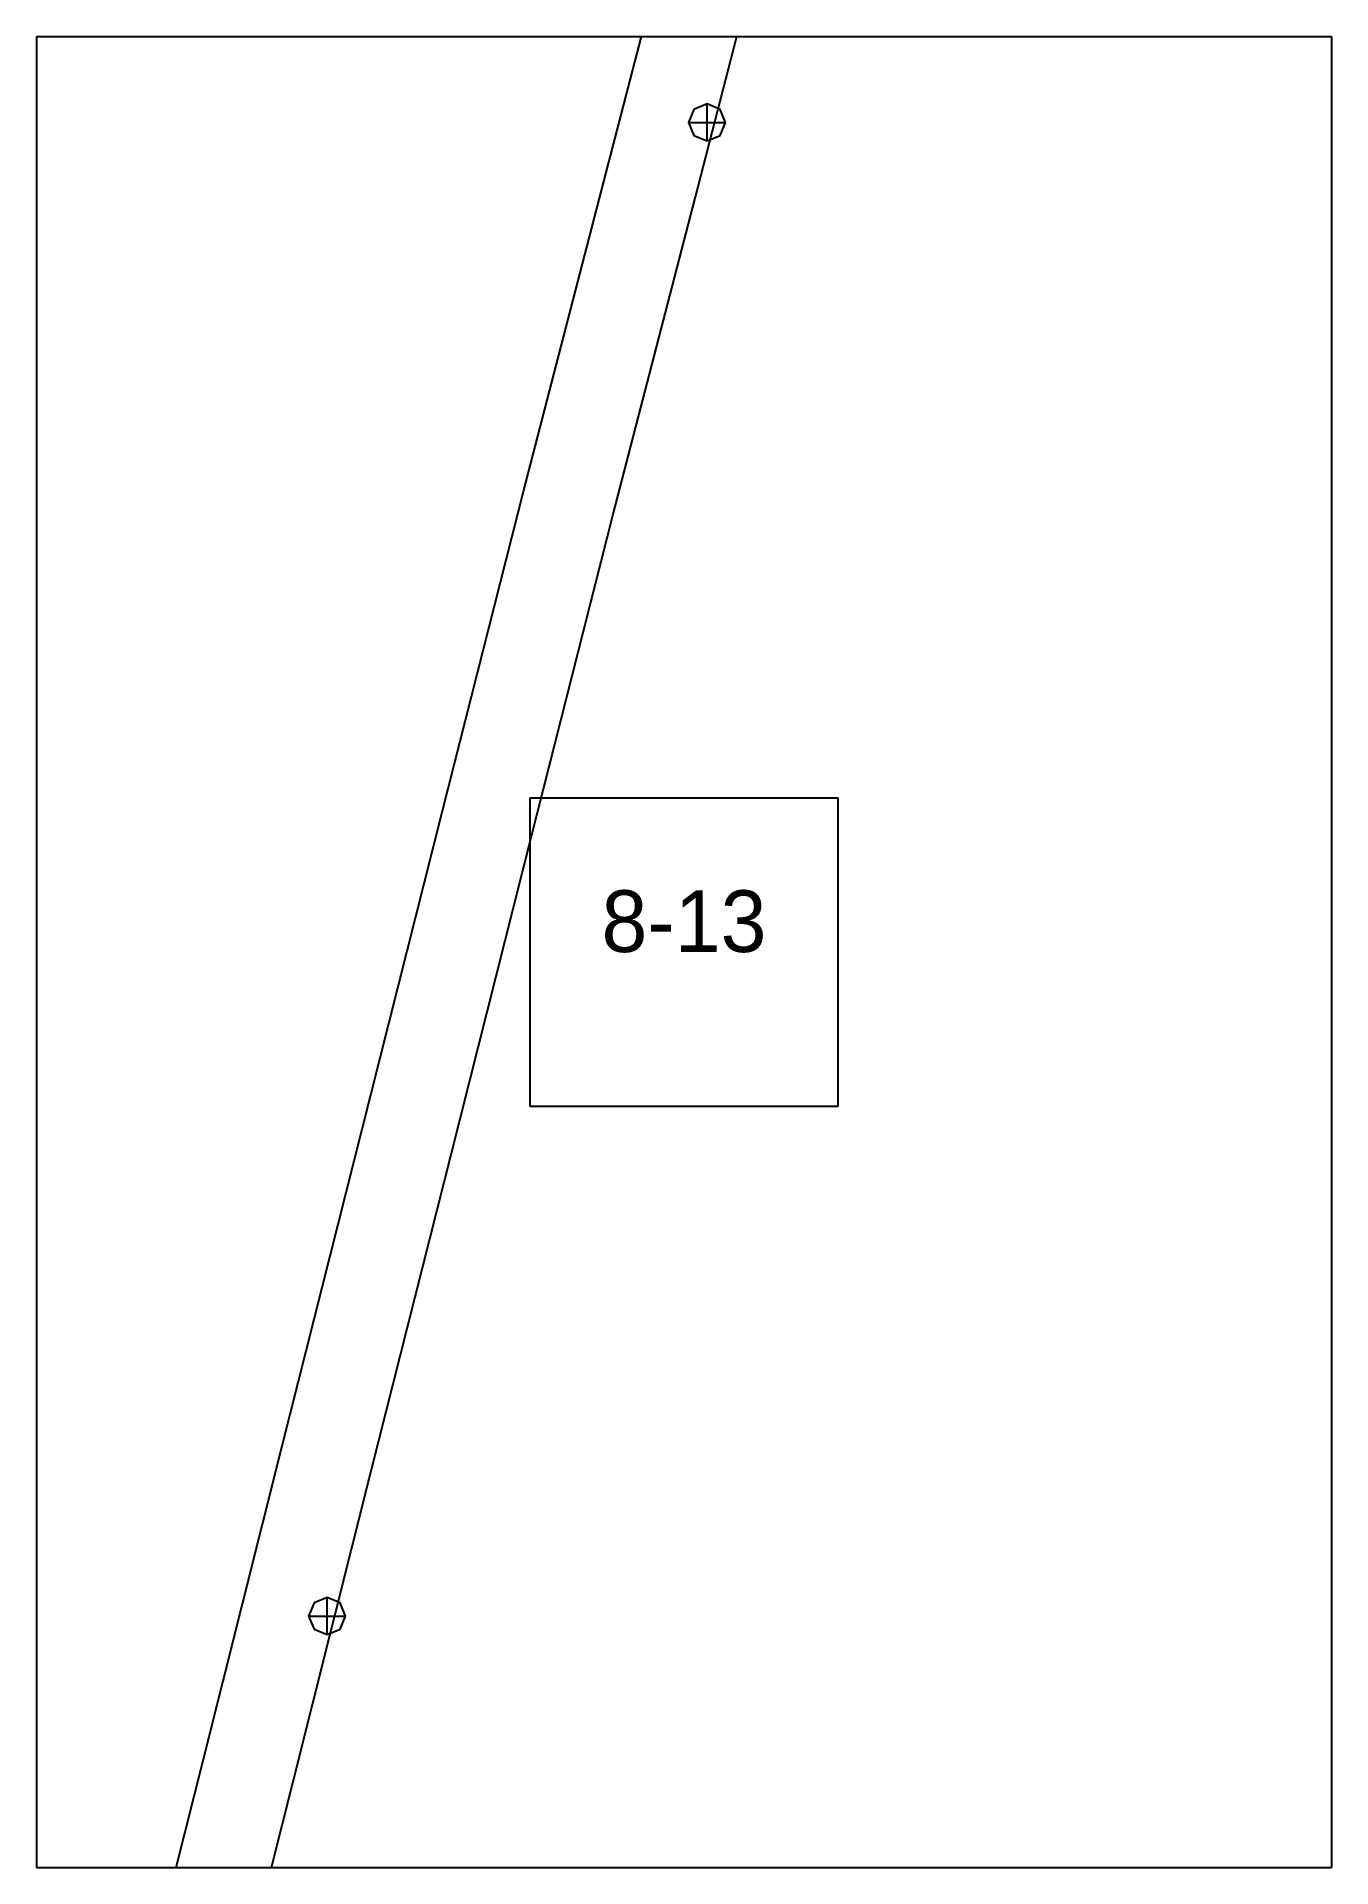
# Paper-space layout 'Plan 8-13' of a CAD drawing. Header units: metres, sheet in millimetres. Extents: x 0 to 210, y 0 to 297.
# The model-space entities are those that its viewports show. They can reach past a viewport. Long polylines and large blocks are cut down to what shows.
import ezdxf
from ezdxf.enums import TextEntityAlignment as Align

# ---------------------------------------------------------------- set-up
doc = ezdxf.new("R2010")
doc.units = ezdxf.units.M
for name, color, linetype in [('default', 7, 'Continuous'), ('TEXTLAYER', 7, 'Continuous'), ('VIEWPORTS', 7, 'Continuous')]:
    doc.layers.add(name, color=color, linetype=linetype)

msp = doc.modelspace()

# ---------------------------------------------------------------- linework, layer by layer
at = {"color": 9}
for p, q in [((2520, -1782), (2520, -2079)), ((2520, -1782), (2520, -2079)), ((2730, -1782), (2730, -2079)), ((2730, -1782), (2730, -2079)), ((2310, -2079), (2520, -2079)), ((2310, -2079), (2520, -2079)), ((2520, -2079), (2730, -2079)), ((2520, -2079), (2520, -2376)), ((2520, -2079), (2730, -2079)), ((2520, -2079), (2520, -2376)), ((2730, -2079), (2940, -2079)), ((2730, -2079), (2730, -2376)), ((2730, -2079), (2940, -2079)), ((2730, -2079), (2730, -2376)), ((2600, -2202.5), (2650, -2202.5)), ((2600, -2202.5), (2600, -2252.5)), ((2650, -2252.5), (2650, -2202.5)), ((2600, -2252.5), (2650, -2252.5)), ((2310, -2376), (2520, -2376)), ((2310, -2376), (2520, -2376)), ((2520, -2376), (2730, -2376)), ((2520, -2376), (2520, -2673)), ((2520, -2376), (2730, -2376)), ((2520, -2376), (2520, -2673)), ((2730, -2376), (2940, -2376)), ((2730, -2376), (2730, -2673)), ((2730, -2376), (2940, -2376)), ((2730, -2376), (2730, -2673))]:
    msp.add_line(p, q, dxfattribs=at)
at = {"layer": 'default', "color": 7, "linetype": 'Continuous'}
for p, q in [((2612.37, -2101.07), (2625.75, -2049.48)), ((2626.85, -2104.97), (2640.24, -2053.38)), ((2626.62, -2090.8), (2625.74, -2092.92)), ((2628.74, -2089.92), (2626.62, -2090.8)), ((2630.86, -2090.8), (2628.74, -2089.92)), ((2628.74, -2095.92), (2628.74, -2089.92)), ((2631.74, -2092.92), (2630.86, -2090.8)), ((2625.74, -2092.92), (2626.62, -2095.04)), ((2625.74, -2092.92), (2631.74, -2092.92)), ((2630.86, -2095.04), (2631.74, -2092.92)), ((2626.62, -2095.04), (2628.74, -2095.92)), ((2628.74, -2095.92), (2630.86, -2095.04)), ((2598.97, -2152.81), (2612.37, -2101.07)), ((2613.46, -2156.69), (2626.85, -2104.97)), ((2585.85, -2204.6), (2598.97, -2152.81)), ((2600.34, -2208.48), (2613.46, -2156.69)), ((2572.79, -2256.25), (2585.85, -2204.6)), ((2587.29, -2260.12), (2600.34, -2208.48)), ((2559.85, -2307.59), (2572.79, -2256.25)), ((2574.34, -2311.45), (2587.29, -2260.12)), ((2547.05, -2358.42), (2559.85, -2307.59)), ((2561.55, -2362.28), (2574.34, -2311.45)), ((2565, -2333.09), (2564.12, -2335.22)), ((2567.12, -2332.22), (2565, -2333.09)), ((2569.24, -2333.09), (2567.12, -2332.22)), ((2567.12, -2338.22), (2567.12, -2332.22)), ((2570.12, -2335.22), (2569.24, -2333.09)), ((2564.12, -2335.22), (2565, -2337.34)), ((2564.12, -2335.22), (2570.12, -2335.22)), ((2565, -2337.34), (2567.12, -2338.22)), ((2567.12, -2338.22), (2569.24, -2337.34)), ((2569.24, -2337.34), (2570.12, -2335.22)), ((2534.46, -2408.55), (2547.05, -2358.42)), ((2548.96, -2412.4), (2561.55, -2362.28))]:
    msp.add_line(p, q, dxfattribs=at)

# ---------------------------------------------------------------- texts
at = {"layer": 'TEXTLAYER', "color": 1}
msp.add_text('8-13', height=10, dxfattribs=at).set_placement((2625, -2227.5), align=Align.CENTER)

psp = doc.layouts.new('Plan 8-13')

# ---------------------------------------------------------------- viewports
at = {"layer": 'VIEWPORTS'}
psp.add_viewport(center=(105, 148.5), size=(210, 297), view_center_point=(2625, -2227.5), view_height=297, dxfattribs=at)

doc.saveas('drawing.dxf')
